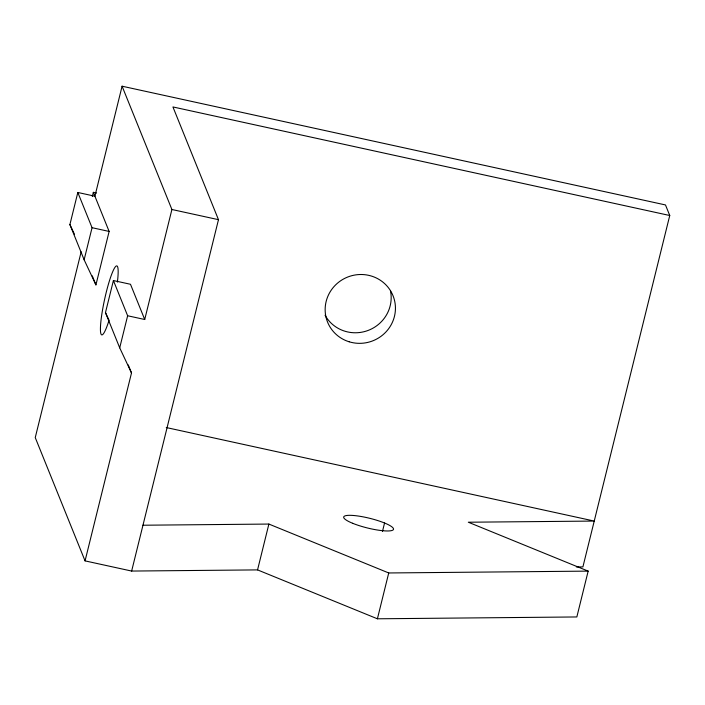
<?xml version="1.0" encoding="UTF-8"?>
<svg xmlns="http://www.w3.org/2000/svg" width="705" height="705" viewBox="0 0 705 705"><rect width="100%" height="100%" fill="white"/><g stroke="black" fill="none" stroke-linecap="round" stroke-linejoin="round"><path stroke-width="1.06" d="M96.55 193.029L93.342 192.333L109.134 231.434L95.924 284.899L84.133 259.784L69.901 224.56L77.823 192.474L94.902 196.21L122.088 86.204L665.485 204.944L669.75 215.51L582.912 566.89L576.337 566.952M92.32 196.475L93.342 192.333M81.163 251.817L35.25 437.594L85.058 560.88L131.641 571.059L257.554 569.896L377.404 618.796L576.84 616.954L588.164 571.12L468.323 522.22L594.236 521.065L166.248 427.538M84.133 259.784L92.055 227.697L77.823 192.474M85.058 560.88L131.5 372.963L119.709 347.847L105.477 312.623L113.408 280.537L130.487 284.274L144.719 319.497L127.64 315.761L113.408 280.537M119.709 347.847L127.64 315.761M144.719 319.497L171.905 209.5L122.088 86.204M131.641 571.059L218.479 219.678L172.936 106.948L669.75 215.51M257.554 569.896L268.887 524.062L388.728 572.962L588.164 571.12M382.445 531.526L384.56 522.995M377.404 618.796L388.728 572.962M142.965 525.225L268.887 524.062M171.905 209.5L218.479 219.678M92.055 227.697L109.134 231.434M69.901 224.56L74.43 234.219M105.477 312.623L109.108 320.352M92.267 275.849L95.924 284.899M128.248 364.917L131.5 372.963M108.843 320.942A35.294 4.803 -77.7 0 1 100.559 325.331A35.294 4.803 -77.7 0 1 111.919 273.646A35.294 4.803 -77.7 0 1 117.382 282.106M390.473 290.804A35.294 34.289 -22 0 1 367.957 330.495A35.294 34.289 -22 0 1 325.04 315.205M352.65 523.286A25.662 4.97 13.9 0 0 393.187 529.843A25.662 4.97 13.9 0 0 359.973 516.298A25.662 4.97 13.9 0 0 352.65 523.286M349.151 341.784A35.294 34.289 -22 0 0 394.738 301.37A35.294 34.289 -22 0 0 336.999 283.604A35.294 34.289 -22 0 0 349.151 341.784"/></g></svg>
